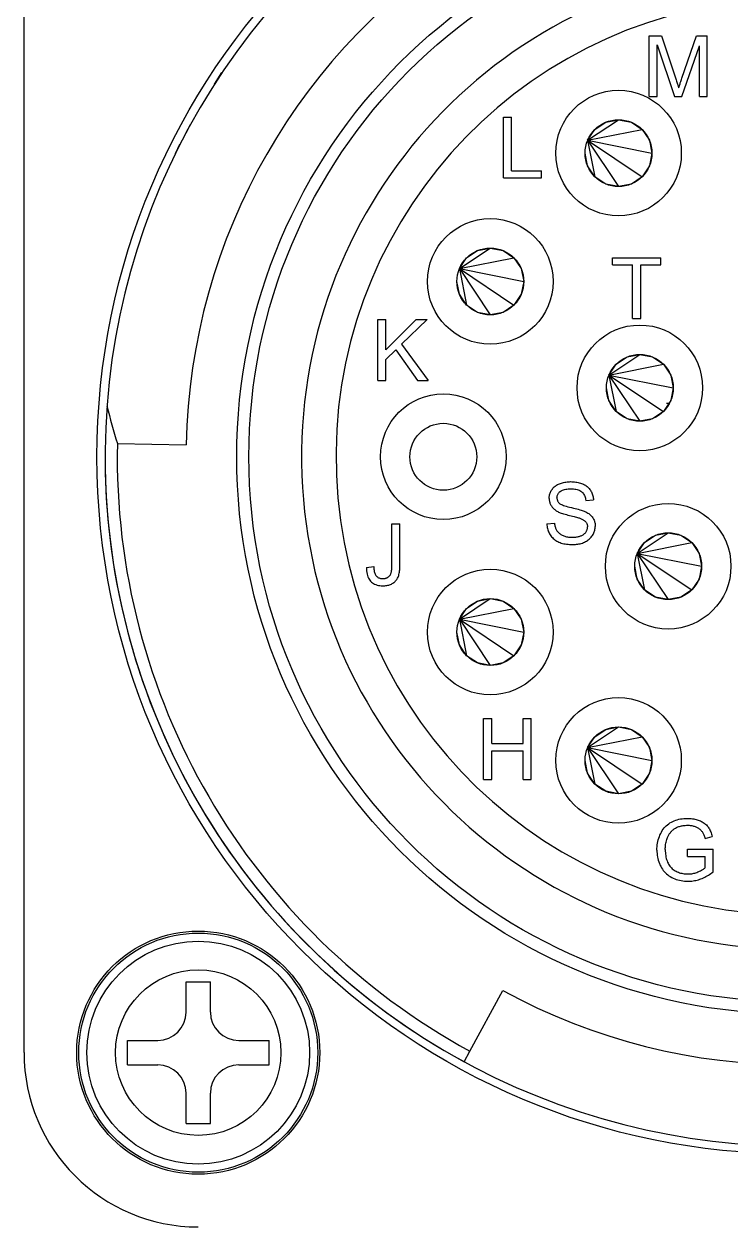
# Model space of a CAD drawing. Extents: x 260 to 819, y -886 to -454.
# Drawn here: x 357.7 to 378.21, y -674.59 to -639.72 of the extents above; entities that cross this region are included whole.
import ezdxf

# ---------------------------------------------------------------- set-up
doc = ezdxf.new("R2010")
doc.units = 0
doc.header["$LTSCALE"] = 150
doc.header["$MEASUREMENT"] = 0
doc.layers.get('0').update_dxf_attribs({"color": 6, "linetype": 'CONTINUOUS'})

msp = doc.modelspace()

# ---------------------------------------------------------------- linework, layer by layer
at = {"color": 7, "linetype": 'Continuous'}
for p, q in [((357.705, -669.537), (357.705, -634.992)), ((375.84, -641.824), (375.84, -640.061)), ((375.84, -640.061), (376.191, -640.061)), ((376.191, -640.061), (376.608, -641.309)), ((376.786, -641.288), (377.208, -640.061)), ((377.208, -640.061), (377.522, -640.061)), ((377.522, -641.824), (377.522, -640.061)), ((376.065, -640.323), (376.574, -641.824)), ((376.065, -641.824), (376.065, -640.323)), ((376.785, -641.824), (377.297, -640.349)), ((377.297, -641.824), (377.297, -640.349)), ((363.226, -641.464), (363.446, -641.129)), ((376.608, -641.309), (376.619, -641.343)), ((376.619, -641.343), (376.63, -641.375)), ((376.63, -641.375), (376.64, -641.406)), ((376.64, -641.406), (376.649, -641.435)), ((376.649, -641.435), (376.658, -641.462)), ((376.658, -641.462), (376.666, -641.487)), ((376.666, -641.487), (376.673, -641.51)), ((376.673, -641.51), (376.68, -641.532)), ((376.68, -641.532), (376.686, -641.552)), ((376.686, -641.552), (376.692, -641.57)), ((376.692, -641.57), (376.698, -641.55)), ((376.698, -641.55), (376.705, -641.528)), ((376.705, -641.528), (376.713, -641.504)), ((376.713, -641.504), (376.722, -641.479)), ((376.722, -641.479), (376.731, -641.451)), ((376.731, -641.451), (376.74, -641.422)), ((376.74, -641.422), (376.751, -641.391)), ((376.751, -641.391), (376.762, -641.359)), ((376.762, -641.359), (376.773, -641.324)), ((376.773, -641.324), (376.786, -641.288)), ((375.84, -641.824), (376.065, -641.824)), ((376.574, -641.824), (376.785, -641.824)), ((377.297, -641.824), (377.522, -641.824)), ((371.61, -644.18), (371.61, -642.417)), ((371.61, -642.417), (371.843, -642.417)), ((371.843, -643.972), (371.843, -642.417)), ((362.406, -642.862), (362.529, -642.634)), ((362.095, -643.47), (362.227, -643.206)), ((371.843, -643.972), (372.711, -643.972)), ((372.711, -644.18), (372.711, -643.972)), ((371.61, -644.18), (372.711, -644.18)), ((374.776, -646.704), (374.776, -646.496)), ((374.776, -646.496), (376.173, -646.496)), ((374.776, -646.704), (375.356, -646.704)), ((375.356, -648.258), (375.356, -646.704)), ((375.59, -646.704), (376.173, -646.704)), ((375.59, -648.258), (375.59, -646.704)), ((376.173, -646.704), (376.173, -646.496)), ((367.969, -650.052), (367.969, -648.29)), ((367.969, -648.29), (368.202, -648.29)), ((368.202, -649.164), (368.202, -648.29)), ((368.202, -649.164), (369.077, -648.29)), ((368.654, -649.004), (369.394, -648.29)), ((369.077, -648.29), (369.394, -648.29)), ((375.356, -648.258), (375.59, -648.258)), ((368.202, -649.441), (368.491, -649.16)), ((368.491, -649.16), (369.118, -650.052)), ((368.654, -649.004), (369.426, -650.052)), ((368.202, -650.052), (368.202, -649.441)), ((367.969, -650.052), (368.202, -650.052)), ((369.118, -650.052), (369.426, -650.052)), ((376.34, -650.713), (376.425, -650.713)), ((360.411, -651.878), (362.408, -651.917)), ((373.153, -653.087), (373.178, -653.072)), ((373.178, -653.072), (373.205, -653.059)), ((373.205, -653.059), (373.234, -653.046)), ((373.234, -653.046), (373.263, -653.035)), ((373.263, -653.035), (373.293, -653.025)), ((373.293, -653.025), (373.324, -653.016)), ((373.324, -653.016), (373.355, -653.008)), ((373.355, -653.008), (373.387, -653.001)), ((373.387, -653.001), (373.42, -652.996)), ((373.42, -652.996), (373.453, -652.991)), ((373.453, -652.991), (373.487, -652.988)), ((373.487, -652.988), (373.522, -652.987)), ((373.522, -652.987), (373.557, -652.986)), ((373.557, -652.986), (373.596, -652.987)), ((373.596, -652.987), (373.634, -652.989)), ((373.634, -652.989), (373.671, -652.992)), ((373.671, -652.992), (373.707, -652.996)), ((373.707, -652.996), (373.742, -653.002)), ((373.742, -653.002), (373.776, -653.009)), ((373.776, -653.009), (373.809, -653.017)), ((373.809, -653.017), (373.841, -653.026)), ((373.841, -653.026), (373.872, -653.037)), ((373.872, -653.037), (373.903, -653.049)), ((373.903, -653.049), (373.932, -653.062)), ((373.932, -653.062), (373.96, -653.077)), ((372.938, -653.445), (372.94, -653.419)), ((372.94, -653.419), (372.944, -653.393)), ((372.944, -653.393), (372.949, -653.368)), ((372.949, -653.368), (372.956, -653.343)), ((372.956, -653.343), (372.964, -653.318)), ((372.964, -653.318), (372.974, -653.293)), ((372.974, -653.293), (372.985, -653.269)), ((372.985, -653.269), (372.998, -653.246)), ((372.998, -653.246), (373.013, -653.222)), ((373.013, -653.222), (373.028, -653.2)), ((373.028, -653.2), (373.046, -653.178)), ((373.046, -653.178), (373.064, -653.158)), ((373.064, -653.158), (373.084, -653.138)), ((373.084, -653.138), (373.106, -653.12)), ((373.106, -653.12), (373.129, -653.103)), ((373.129, -653.103), (373.153, -653.087)), ((373.163, -653.435), (373.166, -653.414)), ((373.166, -653.414), (373.17, -653.393)), ((373.17, -653.393), (373.177, -653.374)), ((373.177, -653.374), (373.186, -653.355)), ((373.186, -653.355), (373.196, -653.336)), ((373.196, -653.336), (373.209, -653.319)), ((373.209, -653.319), (373.224, -653.301)), ((373.224, -653.301), (373.24, -653.285)), ((373.24, -653.285), (373.258, -653.269)), ((373.258, -653.269), (373.279, -653.254)), ((373.279, -653.254), (373.302, -653.241)), ((373.302, -653.241), (373.327, -653.23)), ((373.327, -653.23), (373.354, -653.22)), ((373.354, -653.22), (373.384, -653.211)), ((373.384, -653.211), (373.416, -653.204)), ((373.416, -653.204), (373.45, -653.199)), ((373.45, -653.199), (373.487, -653.195)), ((373.487, -653.195), (373.526, -653.192)), ((373.526, -653.192), (373.567, -653.192)), ((373.567, -653.192), (373.606, -653.193)), ((373.606, -653.193), (373.644, -653.195)), ((373.644, -653.195), (373.68, -653.199)), ((373.68, -653.199), (373.713, -653.205)), ((373.713, -653.205), (373.745, -653.213)), ((373.745, -653.213), (373.775, -653.222)), ((373.775, -653.222), (373.803, -653.233)), ((373.803, -653.233), (373.828, -653.246)), ((373.828, -653.246), (373.852, -653.261)), ((373.852, -653.261), (373.874, -653.277)), ((373.874, -653.277), (373.894, -653.295)), ((373.894, -653.295), (373.912, -653.314)), ((373.912, -653.314), (373.929, -653.336)), ((373.929, -653.336), (373.943, -653.358)), ((373.943, -653.358), (373.956, -653.383)), ((373.956, -653.383), (373.968, -653.409)), ((373.96, -653.077), (373.986, -653.092)), ((373.968, -653.409), (373.977, -653.437)), ((373.986, -653.092), (374.012, -653.109)), ((374.012, -653.109), (374.035, -653.127)), ((374.035, -653.127), (374.058, -653.146)), ((374.058, -653.146), (374.079, -653.167)), ((374.079, -653.167), (374.098, -653.188)), ((374.098, -653.188), (374.116, -653.211)), ((374.116, -653.211), (374.133, -653.235)), ((374.133, -653.235), (374.148, -653.26)), ((374.148, -653.26), (374.162, -653.285)), ((374.162, -653.285), (374.175, -653.311)), ((374.175, -653.311), (374.186, -653.338)), ((374.186, -653.338), (374.195, -653.366)), ((374.195, -653.366), (374.203, -653.394)), ((374.203, -653.394), (374.209, -653.423)), ((374.209, -653.423), (374.214, -653.452)), ((372.937, -653.472), (372.938, -653.445)), ((372.937, -653.472), (372.937, -653.496)), ((372.937, -653.496), (372.939, -653.519)), ((372.939, -653.519), (372.942, -653.543)), ((372.942, -653.543), (372.947, -653.565)), ((372.947, -653.565), (372.952, -653.587)), ((372.952, -653.587), (372.959, -653.609)), ((372.959, -653.609), (372.967, -653.63)), ((372.967, -653.63), (372.976, -653.651)), ((372.976, -653.651), (372.987, -653.671)), ((372.987, -653.671), (372.999, -653.691)), ((372.999, -653.691), (373.012, -653.71)), ((373.012, -653.71), (373.026, -653.729)), ((373.026, -653.729), (373.042, -653.747)), ((373.042, -653.747), (373.059, -653.764)), ((373.059, -653.764), (373.077, -653.781)), ((373.162, -653.456), (373.163, -653.435)), ((373.162, -653.456), (373.162, -653.475)), ((373.162, -653.475), (373.164, -653.493)), ((373.164, -653.493), (373.168, -653.51)), ((373.168, -653.51), (373.173, -653.527)), ((373.173, -653.527), (373.179, -653.543)), ((373.179, -653.543), (373.186, -653.558)), ((373.186, -653.558), (373.195, -653.573)), ((373.195, -653.573), (373.206, -653.587)), ((373.206, -653.587), (373.217, -653.6)), ((373.217, -653.6), (373.23, -653.612)), ((373.23, -653.612), (373.246, -653.625)), ((373.246, -653.625), (373.266, -653.637)), ((373.266, -653.637), (373.29, -653.649)), ((373.29, -653.649), (373.319, -653.662)), ((373.319, -653.662), (373.352, -653.675)), ((373.352, -653.675), (373.389, -653.687)), ((373.389, -653.687), (373.431, -653.7)), ((373.431, -653.7), (373.477, -653.712)), ((373.477, -653.712), (373.527, -653.725)), ((373.527, -653.725), (373.582, -653.738)), ((373.582, -653.738), (373.637, -653.751)), ((373.637, -653.751), (373.688, -653.763)), ((373.688, -653.763), (373.736, -653.775)), ((373.977, -653.437), (373.985, -653.466)), ((373.985, -653.466), (373.992, -653.497)), ((373.992, -653.497), (373.996, -653.529)), ((373.996, -653.529), (374.22, -653.513)), ((374.214, -653.452), (374.218, -653.482)), ((374.218, -653.482), (374.22, -653.513)), ((373.077, -653.781), (373.096, -653.797)), ((373.096, -653.797), (373.117, -653.813)), ((373.117, -653.813), (373.139, -653.828)), ((373.139, -653.828), (373.162, -653.842)), ((373.162, -653.842), (373.187, -653.855)), ((373.187, -653.855), (373.208, -653.866)), ((373.208, -653.866), (373.232, -653.876)), ((373.232, -653.876), (373.258, -653.887)), ((373.258, -653.887), (373.288, -653.898)), ((373.288, -653.898), (373.321, -653.909)), ((373.321, -653.909), (373.356, -653.92)), ((373.356, -653.92), (373.395, -653.931)), ((373.395, -653.931), (373.436, -653.942)), ((373.436, -653.942), (373.48, -653.954)), ((373.48, -653.954), (373.527, -653.965)), ((373.527, -653.965), (373.574, -653.977)), ((373.574, -653.977), (373.617, -653.987)), ((373.617, -653.987), (373.657, -653.998)), ((373.657, -653.998), (373.694, -654.007)), ((373.694, -654.007), (373.727, -654.016)), ((373.727, -654.016), (373.757, -654.024)), ((373.736, -653.775), (373.781, -653.787)), ((373.757, -654.024), (373.783, -654.032)), ((373.781, -653.787), (373.822, -653.798)), ((373.783, -654.032), (373.806, -654.039)), ((373.806, -654.039), (373.825, -654.045)), ((373.822, -653.798), (373.859, -653.809)), ((373.825, -654.045), (373.841, -654.051)), ((373.841, -654.051), (373.862, -654.06)), ((373.859, -653.809), (373.892, -653.82)), ((373.862, -654.06), (373.883, -654.069)), ((373.883, -654.069), (373.902, -654.078)), ((373.892, -653.82), (373.923, -653.831)), ((373.902, -654.078), (373.919, -654.088)), ((373.919, -654.088), (373.936, -654.098)), ((373.923, -653.831), (373.949, -653.841)), ((373.936, -654.098), (373.951, -654.109)), ((373.949, -653.841), (373.972, -653.85)), ((373.951, -654.109), (373.965, -654.12)), ((373.965, -654.12), (373.978, -654.131)), ((373.972, -653.85), (374.002, -653.865)), ((374.002, -653.865), (374.03, -653.88)), ((374.03, -653.88), (374.057, -653.896)), ((374.057, -653.896), (374.082, -653.913)), ((374.082, -653.913), (374.106, -653.931)), ((374.106, -653.931), (374.128, -653.949)), ((374.128, -653.949), (374.148, -653.968)), ((374.148, -653.968), (374.167, -653.988)), ((374.167, -653.988), (374.184, -654.009)), ((374.184, -654.009), (374.199, -654.03)), ((374.199, -654.03), (374.213, -654.052)), ((374.213, -654.052), (374.226, -654.075)), ((374.226, -654.075), (374.237, -654.098)), ((374.237, -654.098), (374.246, -654.123)), ((368.372, -655.427), (368.372, -654.212)), ((368.372, -654.212), (368.606, -654.212)), ((368.606, -655.413), (368.606, -654.212)), ((372.869, -654.212), (373.09, -654.193)), ((372.869, -654.212), (372.871, -654.247)), ((372.871, -654.247), (372.875, -654.282)), ((372.875, -654.282), (372.88, -654.315)), ((372.88, -654.315), (372.887, -654.348)), ((372.887, -654.348), (372.896, -654.38)), ((372.896, -654.38), (372.907, -654.411)), ((372.907, -654.411), (372.919, -654.442)), ((372.919, -654.442), (372.933, -654.472)), ((373.09, -654.193), (373.093, -654.219)), ((373.093, -654.219), (373.097, -654.244)), ((373.097, -654.244), (373.103, -654.268)), ((373.103, -654.268), (373.109, -654.291)), ((373.109, -654.291), (373.116, -654.313)), ((373.116, -654.313), (373.123, -654.335)), ((373.123, -654.335), (373.132, -654.355)), ((373.132, -654.355), (373.141, -654.374)), ((373.141, -654.374), (373.151, -654.393)), ((373.151, -654.393), (373.162, -654.41)), ((373.162, -654.41), (373.174, -654.427)), ((373.174, -654.427), (373.188, -654.443)), ((373.188, -654.443), (373.202, -654.458)), ((373.202, -654.458), (373.218, -654.473)), ((373.976, -654.477), (373.987, -654.465)), ((373.978, -654.131), (373.989, -654.143)), ((373.987, -654.465), (373.998, -654.451)), ((373.989, -654.143), (374, -654.155)), ((373.998, -654.451), (374.007, -654.437)), ((374, -654.155), (374.009, -654.168)), ((374.007, -654.437), (374.016, -654.423)), ((374.009, -654.168), (374.017, -654.181)), ((374.016, -654.423), (374.023, -654.408)), ((374.017, -654.181), (374.024, -654.194)), ((374.023, -654.408), (374.03, -654.394)), ((374.024, -654.194), (374.03, -654.208)), ((374.03, -654.208), (374.036, -654.222)), ((374.03, -654.394), (374.035, -654.379)), ((374.035, -654.379), (374.04, -654.364)), ((374.036, -654.222), (374.04, -654.237)), ((374.04, -654.237), (374.043, -654.252)), ((374.04, -654.364), (374.043, -654.348)), ((374.043, -654.252), (374.046, -654.268)), ((374.043, -654.348), (374.046, -654.332)), ((374.046, -654.268), (374.047, -654.284)), ((374.046, -654.332), (374.047, -654.316)), ((374.047, -654.284), (374.048, -654.3)), ((374.047, -654.316), (374.048, -654.3)), ((374.233, -654.47), (374.244, -654.444)), ((374.244, -654.444), (374.252, -654.417)), ((374.246, -654.123), (374.254, -654.147)), ((374.252, -654.417), (374.26, -654.391)), ((374.254, -654.147), (374.261, -654.173)), ((374.26, -654.391), (374.265, -654.364)), ((374.261, -654.173), (374.266, -654.199)), ((374.265, -654.364), (374.269, -654.337)), ((374.266, -654.199), (374.27, -654.225)), ((374.269, -654.337), (374.272, -654.309)), ((374.27, -654.225), (374.272, -654.253)), ((374.272, -654.253), (374.273, -654.281)), ((374.272, -654.309), (374.273, -654.281)), ((372.933, -654.472), (372.949, -654.501)), ((372.949, -654.501), (372.966, -654.529)), ((372.966, -654.529), (372.985, -654.556)), ((372.985, -654.556), (373.006, -654.582)), ((373.006, -654.582), (373.028, -654.607)), ((373.028, -654.607), (373.051, -654.63)), ((373.051, -654.63), (373.076, -654.652)), ((373.076, -654.652), (373.102, -654.672)), ((373.102, -654.672), (373.129, -654.691)), ((373.129, -654.691), (373.158, -654.708)), ((373.158, -654.708), (373.188, -654.724)), ((373.188, -654.724), (373.22, -654.739)), ((373.218, -654.473), (373.235, -654.487)), ((373.22, -654.739), (373.253, -654.752)), ((373.235, -654.487), (373.254, -654.5)), ((373.253, -654.752), (373.288, -654.764)), ((373.254, -654.5), (373.273, -654.513)), ((373.273, -654.513), (373.294, -654.525)), ((373.288, -654.764), (373.324, -654.775)), ((373.294, -654.525), (373.316, -654.536)), ((373.316, -654.536), (373.34, -654.547)), ((373.324, -654.775), (373.362, -654.784)), ((373.34, -654.547), (373.364, -654.557)), ((373.362, -654.784), (373.401, -654.791)), ((373.364, -654.557), (373.389, -654.566)), ((373.389, -654.566), (373.414, -654.574)), ((373.401, -654.791), (373.442, -654.798)), ((373.414, -654.574), (373.441, -654.581)), ((373.441, -654.581), (373.467, -654.586)), ((373.442, -654.798), (373.484, -654.802)), ((373.467, -654.586), (373.495, -654.591)), ((373.484, -654.802), (373.528, -654.806)), ((373.495, -654.591), (373.523, -654.595)), ((373.523, -654.595), (373.551, -654.597)), ((373.528, -654.806), (373.574, -654.808)), ((373.551, -654.597), (373.58, -654.599)), ((373.574, -654.808), (373.621, -654.809)), ((373.58, -654.599), (373.61, -654.599)), ((373.61, -654.599), (373.636, -654.599)), ((373.621, -654.809), (373.658, -654.808)), ((373.636, -654.599), (373.662, -654.598)), ((373.658, -654.808), (373.695, -654.806)), ((373.662, -654.598), (373.687, -654.596)), ((373.687, -654.596), (373.712, -654.593)), ((373.695, -654.806), (373.731, -654.802)), ((373.712, -654.593), (373.736, -654.59)), ((373.731, -654.802), (373.766, -654.798)), ((373.736, -654.59), (373.759, -654.585)), ((373.759, -654.585), (373.782, -654.58)), ((373.766, -654.798), (373.8, -654.791)), ((373.782, -654.58), (373.804, -654.574)), ((373.8, -654.791), (373.834, -654.784)), ((373.804, -654.574), (373.825, -654.567)), ((373.825, -654.567), (373.846, -654.56)), ((373.834, -654.784), (373.867, -654.775)), ((373.846, -654.56), (373.866, -654.552)), ((373.866, -654.552), (373.885, -654.543)), ((373.867, -654.775), (373.899, -654.764)), ((373.885, -654.543), (373.902, -654.533)), ((373.899, -654.764), (373.93, -654.753)), ((373.902, -654.533), (373.919, -654.523)), ((373.919, -654.523), (373.935, -654.513)), ((373.93, -654.753), (373.961, -654.74)), ((373.935, -654.513), (373.95, -654.502)), ((373.95, -654.502), (373.963, -654.49)), ((373.961, -654.74), (373.99, -654.725)), ((373.963, -654.49), (373.976, -654.477)), ((373.99, -654.725), (374.018, -654.71)), ((374.018, -654.71), (374.045, -654.693)), ((374.045, -654.693), (374.07, -654.675)), ((374.07, -654.675), (374.094, -654.657)), ((374.094, -654.657), (374.116, -654.637)), ((374.116, -654.637), (374.137, -654.616)), ((374.137, -654.616), (374.157, -654.594)), ((374.157, -654.594), (374.175, -654.57)), ((374.175, -654.57), (374.192, -654.546)), ((374.192, -654.546), (374.207, -654.521)), ((374.207, -654.521), (374.221, -654.496)), ((374.221, -654.496), (374.233, -654.47)), ((367.636, -655.475), (367.847, -655.446)), ((367.636, -655.475), (367.637, -655.526)), ((367.847, -655.446), (367.849, -655.485)), ((367.849, -655.485), (367.853, -655.521)), ((368.368, -655.535), (368.37, -655.51)), ((368.37, -655.51), (368.371, -655.484)), ((368.371, -655.484), (368.372, -655.456)), ((368.372, -655.456), (368.372, -655.427)), ((368.601, -655.537), (368.603, -655.498)), ((368.603, -655.498), (368.605, -655.457)), ((368.605, -655.457), (368.606, -655.413)), ((367.637, -655.526), (367.64, -655.575)), ((367.64, -655.575), (367.645, -655.621)), ((367.645, -655.621), (367.653, -655.665)), ((367.653, -655.665), (367.664, -655.705)), ((367.664, -655.705), (367.677, -655.744)), ((367.677, -655.744), (367.692, -655.78)), ((367.692, -655.78), (367.711, -655.813)), ((367.711, -655.813), (367.732, -655.843)), ((367.732, -655.843), (367.755, -655.871)), ((367.853, -655.521), (367.857, -655.556)), ((367.857, -655.556), (367.863, -655.587)), ((367.863, -655.587), (367.87, -655.616)), ((367.87, -655.616), (367.878, -655.642)), ((367.878, -655.642), (367.888, -655.666)), ((367.888, -655.666), (367.898, -655.687)), ((367.898, -655.687), (367.91, -655.706)), ((367.91, -655.706), (367.923, -655.722)), ((367.923, -655.722), (367.937, -655.736)), ((367.937, -655.736), (367.952, -655.749)), ((367.952, -655.749), (367.968, -655.76)), ((367.968, -655.76), (367.985, -655.77)), ((367.985, -655.77), (368.003, -655.778)), ((368.003, -655.778), (368.022, -655.785)), ((368.022, -655.785), (368.042, -655.79)), ((368.042, -655.79), (368.063, -655.794)), ((368.063, -655.794), (368.086, -655.796)), ((368.086, -655.796), (368.109, -655.797)), ((368.109, -655.797), (368.126, -655.796)), ((368.126, -655.796), (368.143, -655.795)), ((368.143, -655.795), (368.159, -655.793)), ((368.159, -655.793), (368.175, -655.79)), ((368.175, -655.79), (368.191, -655.787)), ((368.191, -655.787), (368.206, -655.782)), ((368.206, -655.782), (368.22, -655.777)), ((368.22, -655.777), (368.234, -655.771)), ((368.234, -655.771), (368.247, -655.764)), ((368.247, -655.764), (368.26, -655.757)), ((368.26, -655.757), (368.273, -655.748)), ((368.273, -655.748), (368.284, -655.739)), ((368.284, -655.739), (368.295, -655.73)), ((368.295, -655.73), (368.305, -655.72)), ((368.305, -655.72), (368.314, -655.709)), ((368.314, -655.709), (368.323, -655.698)), ((368.323, -655.698), (368.33, -655.686)), ((368.33, -655.686), (368.337, -655.674)), ((368.337, -655.674), (368.343, -655.661)), ((368.343, -655.661), (368.348, -655.647)), ((368.348, -655.647), (368.353, -655.633)), ((368.353, -655.633), (368.357, -655.616)), ((368.357, -655.616), (368.36, -655.598)), ((368.36, -655.598), (368.364, -655.579)), ((368.364, -655.579), (368.366, -655.557)), ((368.366, -655.557), (368.368, -655.535)), ((368.465, -655.881), (368.483, -655.863)), ((368.483, -655.863), (368.499, -655.844)), ((368.499, -655.844), (368.514, -655.824)), ((368.514, -655.824), (368.528, -655.802)), ((368.528, -655.802), (368.541, -655.78)), ((368.541, -655.78), (368.552, -655.756)), ((368.552, -655.756), (368.562, -655.731)), ((368.562, -655.731), (368.571, -655.703)), ((368.571, -655.703), (368.579, -655.674)), ((368.579, -655.674), (368.586, -655.643)), ((368.586, -655.643), (368.592, -655.61)), ((368.592, -655.61), (368.597, -655.574)), ((368.597, -655.574), (368.601, -655.537)), ((367.755, -655.871), (367.781, -655.897)), ((367.781, -655.897), (367.809, -655.919)), ((367.809, -655.919), (367.839, -655.939)), ((367.839, -655.939), (367.871, -655.957)), ((367.871, -655.957), (367.905, -655.971)), ((367.905, -655.971), (367.942, -655.983)), ((367.942, -655.983), (367.981, -655.993)), ((367.981, -655.993), (368.022, -656)), ((368.022, -656), (368.065, -656.004)), ((368.065, -656.004), (368.11, -656.005)), ((368.11, -656.005), (368.141, -656.004)), ((368.141, -656.004), (368.171, -656.002)), ((368.171, -656.002), (368.2, -655.999)), ((368.2, -655.999), (368.229, -655.995)), ((368.229, -655.995), (368.256, -655.989)), ((368.256, -655.989), (368.283, -655.982)), ((368.283, -655.982), (368.309, -655.974)), ((368.309, -655.974), (368.334, -655.964)), ((368.334, -655.964), (368.359, -655.953)), ((368.359, -655.953), (368.382, -655.941)), ((368.382, -655.941), (368.405, -655.928)), ((368.405, -655.928), (368.426, -655.913)), ((368.426, -655.913), (368.446, -655.898)), ((368.446, -655.898), (368.465, -655.881)), ((371.035, -661.616), (371.035, -659.853)), ((371.035, -659.853), (371.269, -659.853)), ((371.269, -660.577), (371.269, -659.853)), ((372.185, -660.577), (372.185, -659.853)), ((372.185, -659.853), (372.418, -659.853)), ((372.418, -661.616), (372.418, -659.853)), ((371.269, -660.577), (372.185, -660.577)), ((371.269, -660.785), (372.185, -660.785)), ((371.269, -661.616), (371.269, -660.785)), ((372.185, -661.616), (372.185, -660.785)), ((371.035, -661.616), (371.269, -661.616)), ((372.185, -661.616), (372.418, -661.616)), ((376.48, -662.854), (376.521, -662.834)), ((376.521, -662.834), (376.563, -662.815)), ((376.563, -662.815), (376.606, -662.799)), ((376.606, -662.799), (376.651, -662.785)), ((376.651, -662.785), (376.697, -662.773)), ((376.697, -662.773), (376.744, -662.763)), ((376.744, -662.763), (376.792, -662.756)), ((376.792, -662.756), (376.842, -662.75)), ((376.842, -662.75), (376.893, -662.747)), ((376.893, -662.747), (376.945, -662.746)), ((376.945, -662.746), (376.983, -662.747)), ((376.983, -662.747), (377.02, -662.748)), ((377.02, -662.748), (377.056, -662.752)), ((377.056, -662.752), (377.092, -662.756)), ((377.092, -662.756), (377.127, -662.761)), ((377.127, -662.761), (377.161, -662.768)), ((377.161, -662.768), (377.195, -662.776)), ((377.195, -662.776), (377.227, -662.786)), ((377.227, -662.786), (377.259, -662.796)), ((377.259, -662.796), (377.291, -662.808)), ((377.291, -662.808), (377.321, -662.821)), ((377.321, -662.821), (377.35, -662.835)), ((377.35, -662.835), (377.377, -662.849)), ((376.15, -663.23), (376.17, -663.185)), ((376.17, -663.185), (376.192, -663.142)), ((376.192, -663.142), (376.217, -663.101)), ((376.217, -663.101), (376.243, -663.062)), ((376.243, -663.062), (376.271, -663.025)), ((376.271, -663.025), (376.301, -662.991)), ((376.301, -662.991), (376.333, -662.959)), ((376.333, -662.959), (376.367, -662.929)), ((376.367, -662.929), (376.403, -662.902)), ((376.403, -662.902), (376.44, -662.877)), ((376.429, -663.188), (376.441, -663.171)), ((376.44, -662.877), (376.48, -662.854)), ((376.441, -663.171), (376.454, -663.155)), ((376.454, -663.155), (376.467, -663.138)), ((376.467, -663.138), (376.481, -663.122)), ((376.481, -663.122), (376.496, -663.107)), ((376.496, -663.107), (376.512, -663.092)), ((376.512, -663.092), (376.528, -663.077)), ((376.528, -663.077), (376.546, -663.064)), ((376.546, -663.064), (376.564, -663.051)), ((376.564, -663.051), (376.583, -663.038)), ((376.583, -663.038), (376.604, -663.026)), ((376.604, -663.026), (376.625, -663.015)), ((376.625, -663.015), (376.647, -663.004)), ((376.647, -663.004), (376.67, -662.994)), ((376.67, -662.994), (376.693, -662.985)), ((376.693, -662.985), (376.718, -662.977)), ((376.718, -662.977), (376.743, -662.969)), ((376.743, -662.969), (376.77, -662.963)), ((376.77, -662.963), (376.797, -662.958)), ((376.797, -662.958), (376.825, -662.953)), ((376.825, -662.953), (376.854, -662.95)), ((376.854, -662.95), (376.884, -662.948)), ((376.884, -662.948), (376.915, -662.946)), ((376.915, -662.946), (376.946, -662.946)), ((376.946, -662.946), (376.973, -662.946)), ((376.973, -662.946), (376.998, -662.947)), ((376.998, -662.947), (377.024, -662.95)), ((377.024, -662.95), (377.049, -662.953)), ((377.049, -662.953), (377.074, -662.957)), ((377.074, -662.957), (377.098, -662.962)), ((377.098, -662.962), (377.121, -662.968)), ((377.121, -662.968), (377.144, -662.975)), ((377.144, -662.975), (377.167, -662.983)), ((377.167, -662.983), (377.189, -662.992)), ((377.189, -662.992), (377.21, -663.001)), ((377.21, -663.001), (377.231, -663.012)), ((377.231, -663.012), (377.25, -663.022)), ((377.25, -663.022), (377.268, -663.034)), ((377.268, -663.034), (377.286, -663.046)), ((377.286, -663.046), (377.302, -663.058)), ((377.302, -663.058), (377.317, -663.072)), ((377.317, -663.072), (377.332, -663.086)), ((377.332, -663.086), (377.345, -663.1)), ((377.345, -663.1), (377.357, -663.115)), ((377.357, -663.115), (377.369, -663.131)), ((377.369, -663.131), (377.38, -663.148)), ((377.377, -662.849), (377.403, -662.865)), ((377.38, -663.148), (377.391, -663.166)), ((377.391, -663.166), (377.401, -663.186)), ((377.401, -663.186), (377.411, -663.206)), ((377.403, -662.865), (377.428, -662.882)), ((377.428, -662.882), (377.452, -662.9)), ((377.452, -662.9), (377.474, -662.918)), ((377.474, -662.918), (377.495, -662.938)), ((377.495, -662.938), (377.515, -662.959)), ((377.515, -662.959), (377.533, -662.98)), ((377.533, -662.98), (377.55, -663.003)), ((377.55, -663.003), (377.566, -663.027)), ((377.566, -663.027), (377.582, -663.053)), ((377.582, -663.053), (377.596, -663.08)), ((377.596, -663.08), (377.61, -663.108)), ((377.61, -663.108), (377.623, -663.137)), ((377.623, -663.137), (377.635, -663.168)), ((377.635, -663.168), (377.646, -663.2)), ((376.067, -663.564), (376.072, -663.514)), ((376.072, -663.514), (376.08, -663.465)), ((376.08, -663.465), (376.089, -663.417)), ((376.089, -663.417), (376.101, -663.369)), ((376.101, -663.369), (376.115, -663.322)), ((376.115, -663.322), (376.131, -663.276)), ((376.131, -663.276), (376.15, -663.23)), ((376.309, -663.539), (376.314, -663.503)), ((376.314, -663.503), (376.32, -663.467)), ((376.32, -663.467), (376.327, -663.432)), ((376.327, -663.432), (376.336, -663.397)), ((376.336, -663.397), (376.346, -663.363)), ((376.346, -663.363), (376.357, -663.33)), ((376.357, -663.33), (376.37, -663.297)), ((376.37, -663.297), (376.378, -663.278)), ((376.378, -663.278), (376.387, -663.259)), ((376.387, -663.259), (376.397, -663.241)), ((376.397, -663.241), (376.407, -663.223)), ((376.407, -663.223), (376.418, -663.206)), ((376.418, -663.206), (376.429, -663.188)), ((377.411, -663.206), (377.421, -663.228)), ((377.421, -663.228), (377.43, -663.251)), ((377.43, -663.251), (377.439, -663.275)), ((377.439, -663.275), (377.448, -663.3)), ((377.448, -663.3), (377.456, -663.327)), ((377.456, -663.327), (377.666, -663.269)), ((377.646, -663.2), (377.657, -663.234)), ((377.657, -663.234), (377.666, -663.269)), ((376.062, -663.666), (376.063, -663.615)), ((376.062, -663.666), (376.063, -663.717)), ((376.063, -663.615), (376.067, -663.564)), ((376.063, -663.717), (376.067, -663.768)), ((376.067, -663.768), (376.072, -663.817)), ((376.072, -663.817), (376.08, -663.866)), ((376.08, -663.866), (376.089, -663.913)), ((376.303, -663.651), (376.304, -663.613)), ((376.303, -663.651), (376.304, -663.698)), ((376.304, -663.613), (376.306, -663.576)), ((376.304, -663.698), (376.306, -663.742)), ((376.306, -663.576), (376.309, -663.539)), ((376.306, -663.742), (376.31, -663.786)), ((376.31, -663.786), (376.316, -663.827)), ((376.316, -663.827), (376.323, -663.868)), ((376.323, -663.868), (376.332, -663.906)), ((376.946, -663.64), (377.693, -663.639)), ((376.946, -663.847), (376.946, -663.64)), ((376.946, -663.847), (377.464, -663.847)), ((377.464, -664.175), (377.464, -663.847)), ((377.693, -664.293), (377.693, -663.639)), ((376.089, -663.913), (376.101, -663.96)), ((376.101, -663.96), (376.115, -664.005)), ((376.115, -664.005), (376.132, -664.05)), ((376.132, -664.05), (376.15, -664.093)), ((376.15, -664.093), (376.171, -664.136)), ((376.171, -664.136), (376.193, -664.177)), ((376.193, -664.177), (376.218, -664.216)), ((376.218, -664.216), (376.245, -664.253)), ((376.332, -663.906), (376.343, -663.943)), ((376.343, -663.943), (376.355, -663.979)), ((376.355, -663.979), (376.369, -664.013)), ((376.369, -664.013), (376.384, -664.046)), ((376.384, -664.046), (376.401, -664.077)), ((376.401, -664.077), (376.419, -664.106)), ((376.419, -664.106), (376.439, -664.133)), ((376.439, -664.133), (376.461, -664.16)), ((376.461, -664.16), (376.484, -664.184)), ((376.484, -664.184), (376.508, -664.207)), ((376.508, -664.207), (376.534, -664.228)), ((376.534, -664.228), (376.561, -664.247)), ((377.372, -664.24), (377.393, -664.227)), ((377.393, -664.227), (377.413, -664.214)), ((377.413, -664.214), (377.432, -664.202)), ((377.432, -664.202), (377.449, -664.189)), ((377.449, -664.189), (377.464, -664.175)), ((376.245, -664.253), (376.274, -664.288)), ((376.274, -664.288), (376.305, -664.321)), ((376.305, -664.321), (376.338, -664.353)), ((376.338, -664.353), (376.373, -664.382)), ((376.373, -664.382), (376.41, -664.409)), ((376.41, -664.409), (376.45, -664.434)), ((376.45, -664.434), (376.491, -664.457)), ((376.491, -664.457), (376.534, -664.479)), ((376.534, -664.479), (376.578, -664.497)), ((376.561, -664.247), (376.59, -664.265)), ((376.578, -664.497), (376.623, -664.514)), ((376.59, -664.265), (376.62, -664.281)), ((376.62, -664.281), (376.651, -664.296)), ((376.623, -664.514), (376.668, -664.529)), ((376.651, -664.296), (376.683, -664.309)), ((376.668, -664.529), (376.715, -664.541)), ((376.683, -664.309), (376.715, -664.321)), ((376.715, -664.321), (376.747, -664.331)), ((376.715, -664.541), (376.763, -664.551)), ((376.747, -664.331), (376.78, -664.339)), ((376.763, -664.551), (376.811, -664.559)), ((376.78, -664.339), (376.813, -664.346)), ((376.811, -664.559), (376.861, -664.564)), ((376.813, -664.346), (376.847, -664.351)), ((376.847, -664.351), (376.881, -664.355)), ((376.861, -664.564), (376.911, -664.567)), ((376.881, -664.355), (376.915, -664.357)), ((376.911, -664.567), (376.963, -664.569)), ((376.915, -664.357), (376.95, -664.358)), ((376.95, -664.358), (376.98, -664.358)), ((376.963, -664.569), (377.001, -664.568)), ((376.98, -664.358), (377.01, -664.356)), ((377.001, -664.568), (377.039, -664.566)), ((377.01, -664.356), (377.04, -664.353)), ((377.039, -664.566), (377.077, -664.562)), ((377.04, -664.353), (377.07, -664.349)), ((377.07, -664.349), (377.099, -664.344)), ((377.077, -664.562), (377.115, -664.558)), ((377.099, -664.344), (377.129, -664.337)), ((377.115, -664.558), (377.153, -664.551)), ((377.129, -664.337), (377.158, -664.33)), ((377.153, -664.551), (377.19, -664.544)), ((377.158, -664.33), (377.187, -664.321)), ((377.187, -664.321), (377.217, -664.311)), ((377.19, -664.544), (377.227, -664.535)), ((377.217, -664.311), (377.245, -664.3)), ((377.227, -664.535), (377.265, -664.524)), ((377.245, -664.3), (377.274, -664.288)), ((377.265, -664.524), (377.301, -664.513)), ((377.274, -664.288), (377.3, -664.276)), ((377.3, -664.276), (377.326, -664.264)), ((377.301, -664.513), (377.338, -664.499)), ((377.326, -664.264), (377.35, -664.252)), ((377.338, -664.499), (377.374, -664.485)), ((377.35, -664.252), (377.372, -664.24)), ((377.374, -664.485), (377.411, -664.469)), ((377.411, -664.469), (377.447, -664.452)), ((377.447, -664.452), (377.482, -664.433)), ((377.482, -664.433), (377.518, -664.413)), ((377.518, -664.413), (377.553, -664.392)), ((377.553, -664.392), (377.589, -664.369)), ((377.589, -664.369), (377.623, -664.345)), ((377.623, -664.345), (377.658, -664.32)), ((377.658, -664.32), (377.693, -664.293)), ((362.405, -668.362), (362.405, -667.481)), ((362.405, -667.481), (363.11, -667.481)), ((363.11, -668.362), (363.11, -667.481)), ((370.638, -669.493), (371.594, -667.739)), ((360.701, -669.889), (360.701, -669.184)), ((360.701, -669.184), (361.582, -669.184)), ((363.932, -669.184), (364.813, -669.184)), ((364.813, -669.889), (364.813, -669.184)), ((370.469, -669.803), (370.638, -669.493)), ((360.701, -669.889), (361.582, -669.889)), ((363.932, -669.889), (364.813, -669.889)), ((362.405, -671.593), (362.405, -670.712)), ((363.11, -671.593), (363.11, -670.712)), ((362.405, -671.593), (363.11, -671.593))]:
    msp.add_line(p, q, dxfattribs=at)
for points in [[(374.052, -643.091), (374.262, -642.777), (374.577, -642.567), (374.948, -642.493)], [(374.052, -643.091), (374.948, -642.493), (375.319, -642.567), (375.633, -642.777)], [(374.052, -643.091), (375.633, -642.777), (375.843, -643.091), (375.917, -643.462)], [(374.052, -643.091), (374.262, -644.148), (374.052, -643.833), (373.978, -643.462)], [(374.052, -643.091), (375.917, -643.462), (375.843, -643.833), (375.633, -644.148)], [(374.052, -643.091), (375.633, -644.148), (375.319, -644.358), (374.948, -644.432)], [(374.052, -643.091), (374.948, -644.432), (374.577, -644.358), (374.262, -644.148)], [(370.332, -646.811), (370.542, -646.497), (370.857, -646.287), (371.228, -646.213)], [(370.332, -646.811), (371.228, -646.213), (371.599, -646.287), (371.913, -646.497)], [(370.332, -646.811), (371.913, -646.497), (372.123, -646.811), (372.197, -647.182)], [(370.332, -646.811), (370.542, -647.868), (370.332, -647.553), (370.258, -647.182)], [(370.332, -646.811), (372.197, -647.182), (372.123, -647.553), (371.913, -647.868)], [(370.332, -646.811), (371.913, -647.868), (371.599, -648.078), (371.228, -648.152)], [(370.332, -646.811), (371.228, -648.152), (370.857, -648.078), (370.542, -647.868)], [(374.669, -649.896), (374.879, -649.581), (375.194, -649.371), (375.565, -649.297)], [(374.669, -649.896), (375.565, -649.297), (375.936, -649.371), (376.25, -649.581)], [(374.669, -649.896), (376.25, -649.581), (376.46, -649.896), (376.534, -650.267)], [(374.669, -649.896), (374.879, -650.952), (374.669, -650.638), (374.595, -650.267)], [(374.669, -649.896), (376.534, -650.267), (376.46, -650.638), (376.25, -650.952)], [(374.669, -649.896), (376.25, -650.952), (375.936, -651.162), (375.565, -651.236)], [(374.669, -649.896), (375.565, -651.236), (375.194, -651.162), (374.879, -650.952)], [(375.492, -655.066), (375.702, -654.751), (376.016, -654.541), (376.387, -654.467)], [(375.492, -655.066), (376.387, -654.467), (376.758, -654.541), (377.073, -654.751)], [(375.492, -655.066), (377.073, -654.751), (377.283, -655.066), (377.356, -655.437)], [(375.492, -655.066), (375.702, -656.122), (375.492, -655.808), (375.418, -655.437)], [(375.492, -655.066), (377.356, -655.437), (377.283, -655.808), (377.073, -656.122)], [(375.492, -655.066), (377.073, -656.122), (376.758, -656.332), (376.387, -656.406)], [(375.492, -655.066), (376.387, -656.406), (376.016, -656.332), (375.702, -656.122)], [(370.332, -656.975), (370.542, -656.661), (370.857, -656.451), (371.228, -656.377)], [(370.332, -656.975), (371.228, -656.377), (371.599, -656.451), (371.913, -656.661)], [(370.332, -656.975), (371.913, -656.661), (372.123, -656.975), (372.197, -657.346)], [(370.332, -656.975), (370.542, -658.032), (370.332, -657.717), (370.258, -657.346)], [(370.332, -656.975), (372.197, -657.346), (372.123, -657.717), (371.913, -658.032)], [(370.332, -656.975), (371.913, -658.032), (371.599, -658.242), (371.228, -658.316)], [(370.332, -656.975), (371.228, -658.316), (370.857, -658.242), (370.542, -658.032)], [(374.052, -660.695), (374.262, -660.381), (374.577, -660.171), (374.948, -660.097)], [(374.052, -660.695), (374.948, -660.097), (375.319, -660.171), (375.633, -660.381)], [(374.052, -660.695), (375.633, -660.381), (375.843, -660.695), (375.917, -661.066)], [(374.052, -660.695), (374.262, -661.752), (374.052, -661.437), (373.978, -661.066)], [(374.052, -660.695), (375.917, -661.066), (375.843, -661.437), (375.633, -661.752)], [(374.052, -660.695), (375.633, -661.752), (375.319, -661.962), (374.948, -662.036)], [(374.052, -660.695), (374.948, -662.036), (374.577, -661.962), (374.262, -661.752)]]:
    msp.add_lwpolyline(points, dxfattribs=at)
for centre, radius in [((380.03, -652.264), 20.21), ((380.03, -652.264), 16.156), ((380.03, -652.264), 15.804), ((374.948, -643.462), 1.821), ((374.948, -643.462), 0.969), ((371.228, -647.182), 1.821), ((371.228, -647.182), 0.969), ((375.565, -650.267), 1.821), ((375.565, -650.267), 0.969), ((369.866, -652.264), 1.821), ((369.866, -652.264), 0.969), ((376.387, -655.437), 1.821), ((376.387, -655.437), 0.969), ((371.228, -657.346), 1.821), ((371.228, -657.346), 0.969), ((374.948, -661.066), 1.821), ((374.948, -661.066), 0.969), ((362.757, -669.537), 3.525), ((362.757, -669.537), 3.466), ((362.757, -669.537), 3.231), ((362.757, -669.537), 2.399)]:
    msp.add_circle(centre, radius, dxfattribs=at)
for centre, radius, start, end in [((380.03, -652.264), 19.975, 1.401, 121.4042), ((380.03, -652.264), 19.975, 121.4009, 241.4042), ((380.03, -652.264), 17.625, 121.4042, 178.8721), ((380.03, -652.264), 14.276, 94.248, 85.752), ((380.03, -652.264), 13.277, 94.5682, 85.4318), ((379.69, -645.927), 20.176, 193.9547, 197.1537), ((380.03, -652.264), 19.975, 180, 1.4042), ((380.03, -652.264), 19.623, 178.8721, 241.4042), ((380.03, -652.264), 17.625, 241.4042, 298.8721), ((361.582, -668.362), 0.822, 270, 0), ((363.932, -668.362), 0.822, 180, 270), ((362.757, -669.537), 5.053, 180, 270), ((361.582, -670.712), 0.822, 0, 90), ((363.932, -670.712), 0.822, 90, 180)]:
    msp.add_arc(centre, radius, start, end, dxfattribs=at)

doc.saveas('drawing.dxf')
